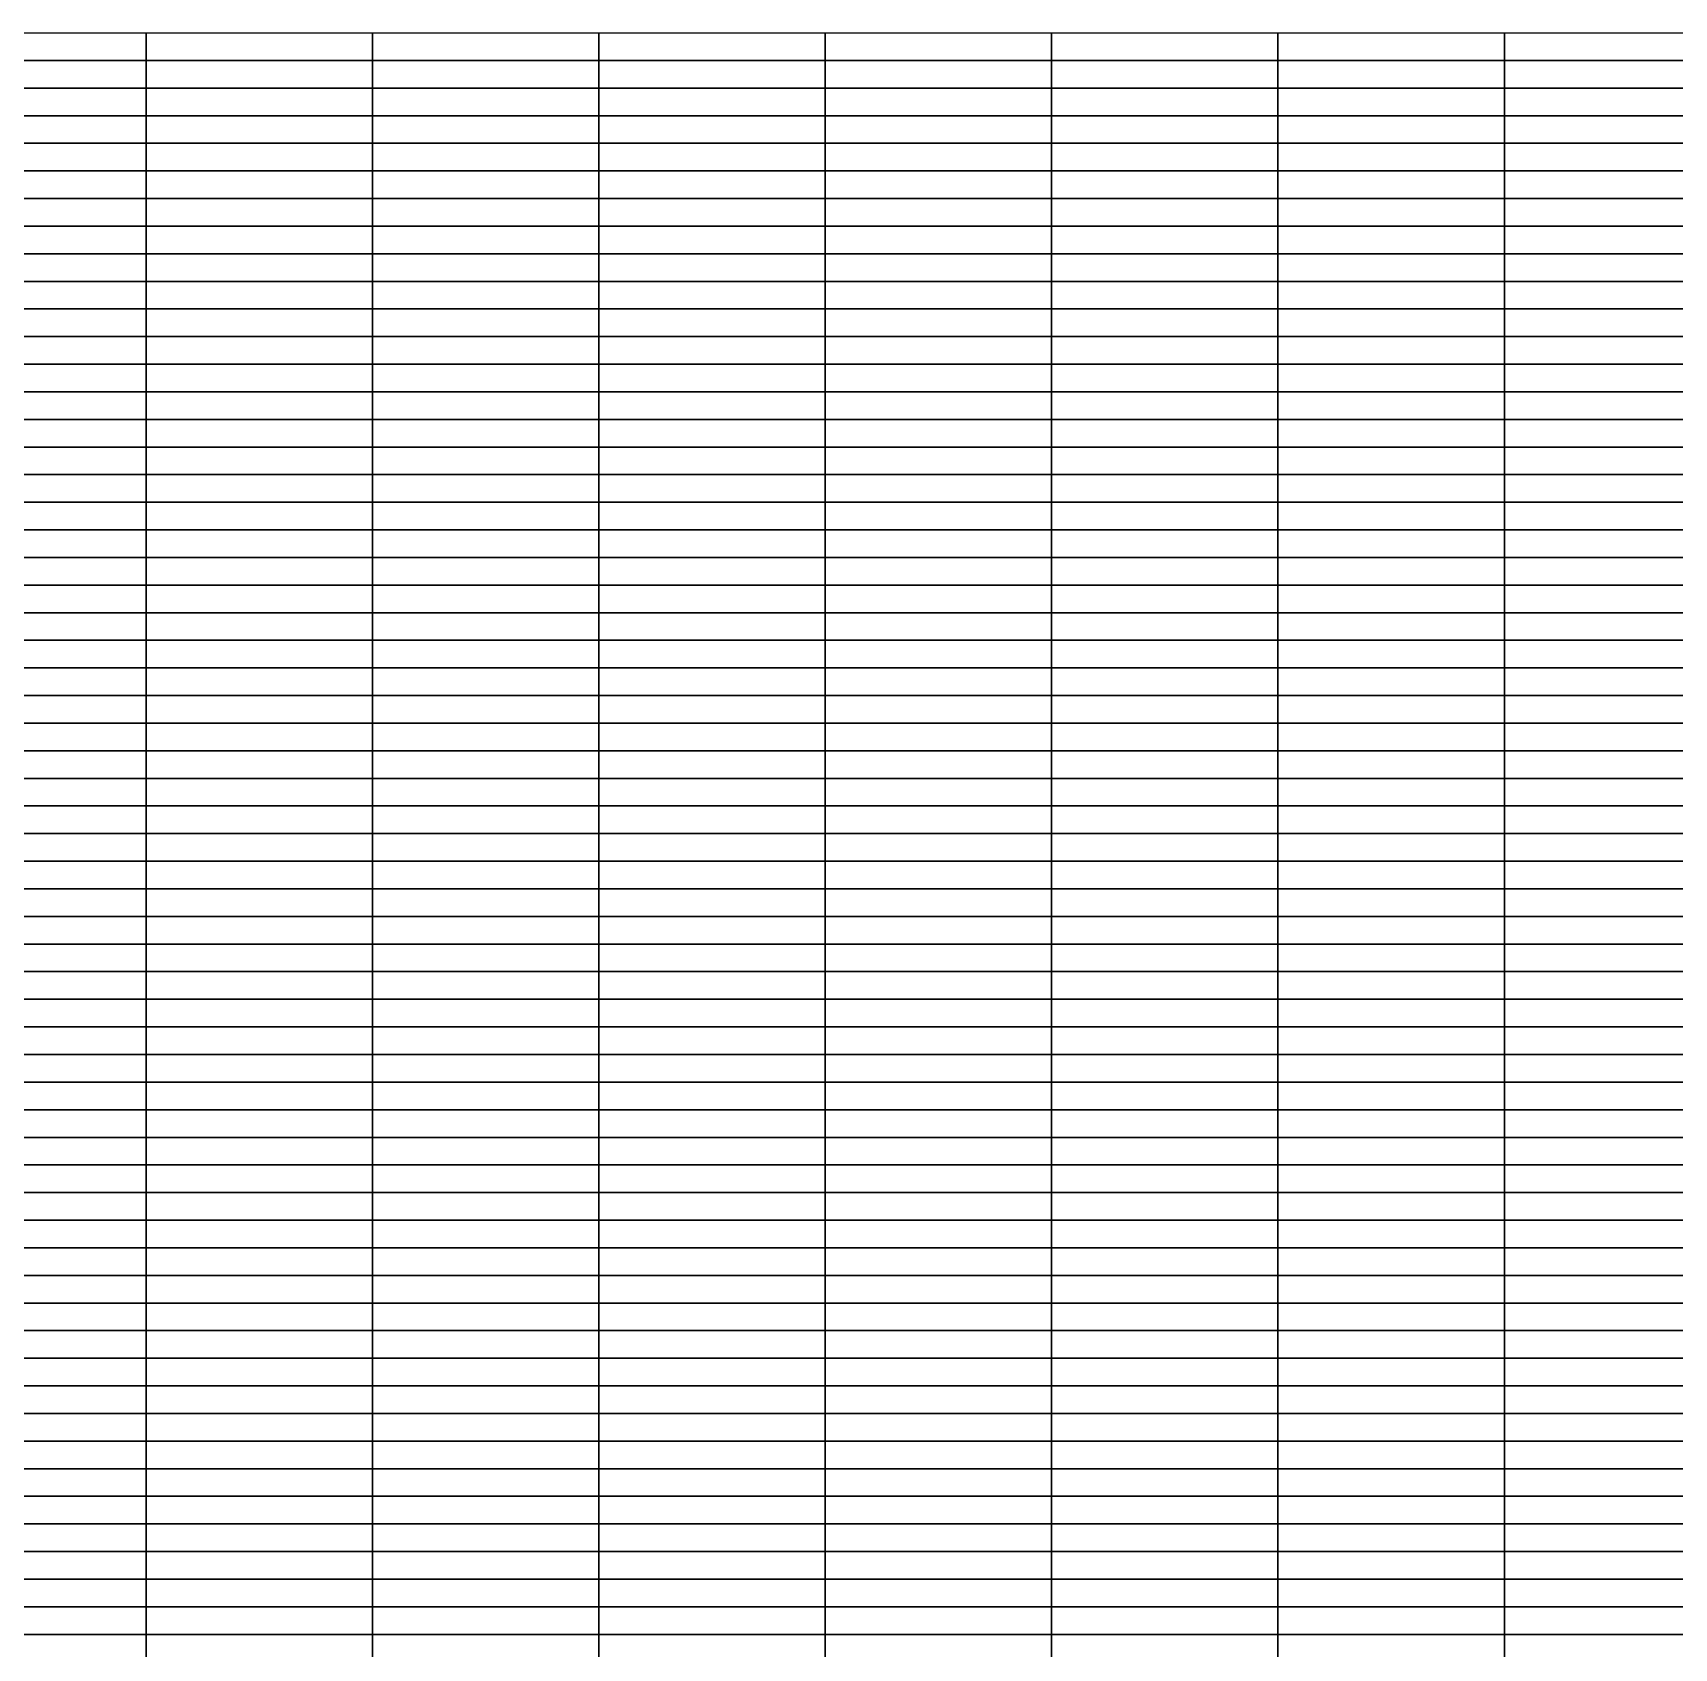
# Model space of a CAD drawing. Header units: metres. Extents: x 0 to 1189, y 5 to 4665.
# Drawn here: x 594.5 to 891.8, y 4372.5 to 4665 of the extents above; entities that cross this region are included whole.
import ezdxf

# ---------------------------------------------------------------- set-up
doc = ezdxf.new("R2010")
doc.units = ezdxf.units.M

msp = doc.modelspace()

# ---------------------------------------------------------------- linework, layer by layer
for points in [[(615, 4660, 128.4), (574, 4660, 107.15), (574, 4665, 167.97), (615, 4665, 163.5)], [(656, 4660, -12.73), (615, 4660, 128.4), (615, 4665, 163.5), (656, 4665, 89.91)], [(697, 4660, 35.8), (656, 4660, -12.73), (656, 4665, 89.91), (697, 4665, 84.07)], [(738, 4660, 125.59), (697, 4660, 35.8), (697, 4665, 84.07), (738, 4665, 121.89)], [(779, 4660, 149.2), (738, 4660, 125.59), (738, 4665, 121.89), (779, 4665, 142.63)], [(820, 4660, 144.65), (779, 4660, 149.2), (779, 4665, 142.63), (820, 4665, 159.61)], [(861, 4660, 155.37), (820, 4660, 144.65), (820, 4665, 159.61), (861, 4665, 162.11)], [(902, 4660, 179.56), (861, 4660, 155.37), (861, 4665, 162.11), (902, 4665, 180.16)], [(615, 4655, 52), (574, 4655, -67.75), (574, 4660, 107.15), (615, 4660, 128.4)], [(656, 4655, -106.97), (615, 4655, 52), (615, 4660, 128.4), (656, 4660, -12.73)], [(697, 4655, 23.33), (656, 4655, -106.97), (656, 4660, -12.73), (697, 4660, 35.8)], [(738, 4655, 104.74), (697, 4655, 23.33), (697, 4660, 35.8), (738, 4660, 125.59)], [(779, 4655, 142.03), (738, 4655, 104.74), (738, 4660, 125.59), (779, 4660, 149.2)], [(820, 4655, 133.78), (779, 4655, 142.03), (779, 4660, 149.2), (820, 4660, 144.65)], [(861, 4655, 157.46), (820, 4655, 133.78), (820, 4660, 144.65), (861, 4660, 155.37)], [(902, 4655, 182.05), (861, 4655, 157.46), (861, 4660, 155.37), (902, 4660, 179.56)], [(615, 4650, -521.18), (574, 4650, -829.88), (574, 4655, -67.75), (615, 4655, 52)], [(656, 4650, -266.72), (615, 4650, -521.18), (615, 4655, 52), (656, 4655, -106.97)], [(697, 4650, -198.16), (656, 4650, -266.72), (656, 4655, -106.97), (697, 4655, 23.33)], [(738, 4650, -4.91), (697, 4650, -198.16), (697, 4655, 23.33), (738, 4655, 104.74)], [(779, 4650, 55.65), (738, 4650, -4.91), (738, 4655, 104.74), (779, 4655, 142.03)], [(820, 4650, 81.05), (779, 4650, 55.65), (779, 4655, 142.03), (820, 4655, 133.78)], [(861, 4650, 89.33), (820, 4650, 81.05), (820, 4655, 133.78), (861, 4655, 157.46)], [(902, 4650, 117.47), (861, 4650, 89.33), (861, 4655, 157.46), (902, 4655, 182.05)], [(615, 4645, 24.93), (574, 4645, -82.08), (574, 4650, -829.88), (615, 4650, -521.18)], [(656, 4645, -140.17), (615, 4645, 24.93), (615, 4650, -521.18), (656, 4650, -266.72)], [(697, 4645, -91.99), (656, 4645, -140.17), (656, 4650, -266.72), (697, 4650, -198.16)], [(738, 4645, 66.29), (697, 4645, -91.99), (697, 4650, -198.16), (738, 4650, -4.91)], [(779, 4645, 128.39), (738, 4645, 66.29), (738, 4650, -4.91), (779, 4650, 55.65)], [(820, 4645, 125.12), (779, 4645, 128.39), (779, 4650, 55.65), (820, 4650, 81.05)], [(861, 4645, 157.72), (820, 4645, 125.12), (820, 4650, 81.05), (861, 4650, 89.33)], [(902, 4645, 181), (861, 4645, 157.72), (861, 4650, 89.33), (902, 4650, 117.47)], [(615, 4640, 144.08), (574, 4640, 140.3), (574, 4645, -82.08), (615, 4645, 24.93)], [(656, 4640, -68.77), (615, 4640, 144.08), (615, 4645, 24.93), (656, 4645, -140.17)], [(697, 4640, -30.22), (656, 4640, -68.77), (656, 4645, -140.17), (697, 4645, -91.99)], [(738, 4640, 31.03), (697, 4640, -30.22), (697, 4645, -91.99), (738, 4645, 66.29)], [(779, 4640, 97.06), (738, 4640, 31.03), (738, 4645, 66.29), (779, 4645, 128.39)], [(820, 4640, 119.9), (779, 4640, 97.06), (779, 4645, 128.39), (820, 4645, 125.12)], [(861, 4640, 151.29), (820, 4640, 119.9), (820, 4645, 125.12), (861, 4645, 157.72)], [(902, 4640, 180.46), (861, 4640, 151.29), (861, 4645, 157.72), (902, 4645, 181)], [(615, 4635, 37.57), (574, 4635, -36.03), (574, 4640, 140.3), (615, 4640, 144.08)], [(656, 4635, -88.47), (615, 4635, 37.57), (615, 4640, 144.08), (656, 4640, -68.77)], [(697, 4635, -33.66), (656, 4635, -88.47), (656, 4640, -68.77), (697, 4640, -30.22)], [(738, 4635, 62.14), (697, 4635, -33.66), (697, 4640, -30.22), (738, 4640, 31.03)], [(779, 4635, 101.61), (738, 4635, 62.14), (738, 4640, 31.03), (779, 4640, 97.06)], [(820, 4635, 122.75), (779, 4635, 101.61), (779, 4640, 97.06), (820, 4640, 119.9)], [(861, 4635, 159.28), (820, 4635, 122.75), (820, 4640, 119.9), (861, 4640, 151.29)], [(902, 4635, 180.93), (861, 4635, 159.28), (861, 4640, 151.29), (902, 4640, 180.46)], [(615, 4630, 41.06), (574, 4630, -97.11), (574, 4635, -36.03), (615, 4635, 37.57)], [(656, 4630, 8.13), (615, 4630, 41.06), (615, 4635, 37.57), (656, 4635, -88.47)], [(697, 4630, 40.63), (656, 4630, 8.13), (656, 4635, -88.47), (697, 4635, -33.66)], [(738, 4630, 124.04), (697, 4630, 40.63), (697, 4635, -33.66), (738, 4635, 62.14)], [(779, 4630, 117.53), (738, 4630, 124.04), (738, 4635, 62.14), (779, 4635, 101.61)], [(820, 4630, 157.92), (779, 4630, 117.53), (779, 4635, 101.61), (820, 4635, 122.75)], [(861, 4630, 161.54), (820, 4630, 157.92), (820, 4635, 122.75), (861, 4635, 159.28)], [(902, 4630, 175.35), (861, 4630, 161.54), (861, 4635, 159.28), (902, 4635, 180.93)], [(615, 4625, -509.32), (574, 4625, -948.28), (574, 4630, -97.11), (615, 4630, 41.06)], [(656, 4625, -268.75), (615, 4625, -509.32), (615, 4630, 41.06), (656, 4630, 8.13)], [(697, 4625, -112.32), (656, 4625, -268.75), (656, 4630, 8.13), (697, 4630, 40.63)], [(738, 4625, 44.5), (697, 4625, -112.32), (697, 4630, 40.63), (738, 4630, 124.04)], [(779, 4625, 98.97), (738, 4625, 44.5), (738, 4630, 124.04), (779, 4630, 117.53)], [(820, 4625, 151.61), (779, 4625, 98.97), (779, 4630, 117.53), (820, 4630, 157.92)], [(861, 4625, 157.39), (820, 4625, 151.61), (820, 4630, 157.92), (861, 4630, 161.54)], [(902, 4625, 163.47), (861, 4625, 157.39), (861, 4630, 161.54), (902, 4630, 175.35)], [(615, 4620, 98.78), (574, 4620, 132.27), (574, 4625, -948.28), (615, 4625, -509.32)], [(656, 4620, -94.7), (615, 4620, 98.78), (615, 4625, -509.32), (656, 4625, -268.75)], [(697, 4620, 91.79), (656, 4620, -94.7), (656, 4625, -268.75), (697, 4625, -112.32)], [(738, 4620, 14.71), (697, 4620, 91.79), (697, 4625, -112.32), (738, 4625, 44.5)], [(779, 4620, 69.58), (738, 4620, 14.71), (738, 4625, 44.5), (779, 4625, 98.97)], [(820, 4620, 129.69), (779, 4620, 69.58), (779, 4625, 98.97), (820, 4625, 151.61)], [(861, 4620, 123.21), (820, 4620, 129.69), (820, 4625, 151.61), (861, 4625, 157.39)], [(902, 4620, 151.52), (861, 4620, 123.21), (861, 4625, 157.39), (902, 4625, 163.47)], [(615, 4615, 127.74), (574, 4615, 109.57), (574, 4620, 132.27), (615, 4620, 98.78)], [(656, 4615, 133.6), (615, 4615, 127.74), (615, 4620, 98.78), (656, 4620, -94.7)], [(697, 4615, 130.17), (656, 4615, 133.6), (656, 4620, -94.7), (697, 4620, 91.79)], [(738, 4615, 160.86), (697, 4615, 130.17), (697, 4620, 91.79), (738, 4620, 14.71)], [(779, 4615, 165.11), (738, 4615, 160.86), (738, 4620, 14.71), (779, 4620, 69.58)], [(820, 4615, 175.62), (779, 4615, 165.11), (779, 4620, 69.58), (820, 4620, 129.69)], [(861, 4615, 171.57), (820, 4615, 175.62), (820, 4620, 129.69), (861, 4620, 123.21)], [(902, 4615, 174.84), (861, 4615, 171.57), (861, 4620, 123.21), (902, 4620, 151.52)], [(615, 4610, 89.88), (574, 4610, 78.65), (574, 4615, 109.57), (615, 4615, 127.74)], [(656, 4610, -140.44), (615, 4610, 89.88), (615, 4615, 127.74), (656, 4615, 133.6)], [(697, 4610, -45.87), (656, 4610, -140.44), (656, 4615, 133.6), (697, 4615, 130.17)], [(738, 4610, 107.28), (697, 4610, -45.87), (697, 4615, 130.17), (738, 4615, 160.86)], [(779, 4610, 136.5), (738, 4610, 107.28), (738, 4615, 160.86), (779, 4615, 165.11)], [(820, 4610, 150.47), (779, 4610, 136.5), (779, 4615, 165.11), (820, 4615, 175.62)], [(861, 4610, 163.69), (820, 4610, 150.47), (820, 4615, 175.62), (861, 4615, 171.57)], [(902, 4610, 163.31), (861, 4610, 163.69), (861, 4615, 171.57), (902, 4615, 174.84)], [(615, 4605, 85.94), (574, 4605, -38.32), (574, 4610, 78.65), (615, 4610, 89.88)], [(656, 4605, 85.09), (615, 4605, 85.94), (615, 4610, 89.88), (656, 4610, -140.44)], [(697, 4605, 82.47), (656, 4605, 85.09), (656, 4610, -140.44), (697, 4610, -45.87)], [(738, 4605, 132.59), (697, 4605, 82.47), (697, 4610, -45.87), (738, 4610, 107.28)], [(779, 4605, 145.82), (738, 4605, 132.59), (738, 4610, 107.28), (779, 4610, 136.5)], [(820, 4605, 173.01), (779, 4605, 145.82), (779, 4610, 136.5), (820, 4610, 150.47)], [(861, 4605, 176.91), (820, 4605, 173.01), (820, 4610, 150.47), (861, 4610, 163.69)], [(902, 4605, 178.81), (861, 4605, 176.91), (861, 4610, 163.69), (902, 4610, 163.31)], [(615, 4600, -240.61), (574, 4600, -1036.63), (574, 4605, -38.32), (615, 4605, 85.94)], [(656, 4600, -9.16), (615, 4600, -240.61), (615, 4605, 85.94), (656, 4605, 85.09)], [(697, 4600, -274.57), (656, 4600, -9.16), (656, 4605, 85.09), (697, 4605, 82.47)], [(738, 4600, 56.84), (697, 4600, -274.57), (697, 4605, 82.47), (738, 4605, 132.59)], [(779, 4600, -61.09), (738, 4600, 56.84), (738, 4605, 132.59), (779, 4605, 145.82)], [(820, 4600, 107.31), (779, 4600, -61.09), (779, 4605, 145.82), (820, 4605, 173.01)], [(861, 4600, 103.6), (820, 4600, 107.31), (820, 4605, 173.01), (861, 4605, 176.91)], [(902, 4600, 124.93), (861, 4600, 103.6), (861, 4605, 176.91), (902, 4605, 178.81)], [(615, 4595, -217.61), (574, 4595, -408.48), (574, 4600, -1036.63), (615, 4600, -240.61)], [(656, 4595, -592.88), (615, 4595, -217.61), (615, 4600, -240.61), (656, 4600, -9.16)], [(697, 4595, -337.27), (656, 4595, -592.88), (656, 4600, -9.16), (697, 4600, -274.57)], [(738, 4595, -15.28), (697, 4595, -337.27), (697, 4600, -274.57), (738, 4600, 56.84)], [(779, 4595, 83.79), (738, 4595, -15.28), (738, 4600, 56.84), (779, 4600, -61.09)], [(820, 4595, 157.82), (779, 4595, 83.79), (779, 4600, -61.09), (820, 4600, 107.31)], [(861, 4595, 171.97), (820, 4595, 157.82), (820, 4600, 107.31), (861, 4600, 103.6)], [(902, 4595, 174.37), (861, 4595, 171.97), (861, 4600, 103.6), (902, 4600, 124.93)], [(615, 4590, 121.75), (574, 4590, 130.78), (574, 4595, -408.48), (615, 4595, -217.61)], [(656, 4590, -199.4), (615, 4590, 121.75), (615, 4595, -217.61), (656, 4595, -592.88)], [(697, 4590, -25.32), (656, 4590, -199.4), (656, 4595, -592.88), (697, 4595, -337.27)], [(738, 4590, 104.55), (697, 4590, -25.32), (697, 4595, -337.27), (738, 4595, -15.28)], [(779, 4590, 138.87), (738, 4590, 104.55), (738, 4595, -15.28), (779, 4595, 83.79)], [(820, 4590, 171.22), (779, 4590, 138.87), (779, 4595, 83.79), (820, 4595, 157.82)], [(861, 4590, 166.03), (820, 4590, 171.22), (820, 4595, 157.82), (861, 4595, 171.97)], [(902, 4590, 174.31), (861, 4590, 166.03), (861, 4595, 171.97), (902, 4595, 174.37)], [(615, 4585, 70.23), (574, 4585, 35.27), (574, 4590, 130.78), (615, 4590, 121.75)], [(656, 4585, 56.6), (615, 4585, 70.23), (615, 4590, 121.75), (656, 4590, -199.4)], [(697, 4585, 97.26), (656, 4585, 56.6), (656, 4590, -199.4), (697, 4590, -25.32)], [(738, 4585, 140), (697, 4585, 97.26), (697, 4590, -25.32), (738, 4590, 104.55)], [(779, 4585, 160.2), (738, 4585, 140), (738, 4590, 104.55), (779, 4590, 138.87)], [(820, 4585, 175.41), (779, 4585, 160.2), (779, 4590, 138.87), (820, 4590, 171.22)], [(861, 4585, 176.21), (820, 4585, 175.41), (820, 4590, 171.22), (861, 4590, 166.03)], [(902, 4585, 157), (861, 4585, 176.21), (861, 4590, 166.03), (902, 4590, 174.31)], [(615, 4580, -43.43), (574, 4580, -412.34), (574, 4585, 35.27), (615, 4585, 70.23)], [(656, 4580, -38.83), (615, 4580, -43.43), (615, 4585, 70.23), (656, 4585, 56.6)], [(697, 4580, 26.73), (656, 4580, -38.83), (656, 4585, 56.6), (697, 4585, 97.26)], [(738, 4580, 88.1), (697, 4580, 26.73), (697, 4585, 97.26), (738, 4585, 140)], [(779, 4580, 115.42), (738, 4580, 88.1), (738, 4585, 140), (779, 4585, 160.2)], [(820, 4580, 161.43), (779, 4580, 115.42), (779, 4585, 160.2), (820, 4585, 175.41)], [(861, 4580, 171.9), (820, 4580, 161.43), (820, 4585, 175.41), (861, 4585, 176.21)], [(902, 4580, 176.73), (861, 4580, 171.9), (861, 4585, 176.21), (902, 4585, 157)], [(615, 4575, -259.74), (574, 4575, -1143.77), (574, 4580, -412.34), (615, 4580, -43.43)], [(656, 4575, -43.09), (615, 4575, -259.74), (615, 4580, -43.43), (656, 4580, -38.83)], [(697, 4575, -42.67), (656, 4575, -43.09), (656, 4580, -38.83), (697, 4580, 26.73)], [(738, 4575, 58.43), (697, 4575, -42.67), (697, 4580, 26.73), (738, 4580, 88.1)], [(779, 4575, 133.62), (738, 4575, 58.43), (738, 4580, 88.1), (779, 4580, 115.42)], [(820, 4575, 167.87), (779, 4575, 133.62), (779, 4580, 115.42), (820, 4580, 161.43)], [(861, 4575, 179.6), (820, 4575, 167.87), (820, 4580, 161.43), (861, 4580, 171.9)], [(902, 4575, 180.76), (861, 4575, 179.6), (861, 4580, 171.9), (902, 4580, 176.73)], [(615, 4570, -111.38), (574, 4570, -4.63), (574, 4575, -1143.77), (615, 4575, -259.74)], [(656, 4570, -168.57), (615, 4570, -111.38), (615, 4575, -259.74), (656, 4575, -43.09)], [(697, 4570, -86.27), (656, 4570, -168.57), (656, 4575, -43.09), (697, 4575, -42.67)], [(738, 4570, 10.08), (697, 4570, -86.27), (697, 4575, -42.67), (738, 4575, 58.43)], [(779, 4570, 74.16), (738, 4570, 10.08), (738, 4575, 58.43), (779, 4575, 133.62)], [(820, 4570, 130.29), (779, 4570, 74.16), (779, 4575, 133.62), (820, 4575, 167.87)], [(861, 4570, 121.3), (820, 4570, 130.29), (820, 4575, 167.87), (861, 4575, 179.6)], [(902, 4570, 149.42), (861, 4570, 121.3), (861, 4575, 179.6), (902, 4575, 180.76)], [(615, 4565, 150.38), (574, 4565, 149.43), (574, 4570, -4.63), (615, 4570, -111.38)], [(656, 4565, 84.2), (615, 4565, 150.38), (615, 4570, -111.38), (656, 4570, -168.57)], [(697, 4565, -42.72), (656, 4565, 84.2), (656, 4570, -168.57), (697, 4570, -86.27)], [(738, 4565, 103.26), (697, 4565, -42.72), (697, 4570, -86.27), (738, 4570, 10.08)], [(779, 4565, 131.29), (738, 4565, 103.26), (738, 4570, 10.08), (779, 4570, 74.16)], [(820, 4565, 176.62), (779, 4565, 131.29), (779, 4570, 74.16), (820, 4570, 130.29)], [(861, 4565, 182.31), (820, 4565, 176.62), (820, 4570, 130.29), (861, 4570, 121.3)], [(902, 4565, 182.54), (861, 4565, 182.31), (861, 4570, 121.3), (902, 4570, 149.42)], [(615, 4560, 77.99), (574, 4560, 70.07), (574, 4565, 149.43), (615, 4565, 150.38)], [(656, 4560, 59.44), (615, 4560, 77.99), (615, 4565, 150.38), (656, 4565, 84.2)], [(697, 4560, -63.2), (656, 4560, 59.44), (656, 4565, 84.2), (697, 4565, -42.72)], [(738, 4560, 48.27), (697, 4560, -63.2), (697, 4565, -42.72), (738, 4565, 103.26)], [(779, 4560, 124.13), (738, 4560, 48.27), (738, 4565, 103.26), (779, 4565, 131.29)], [(820, 4560, 162.49), (779, 4560, 124.13), (779, 4565, 131.29), (820, 4565, 176.62)], [(861, 4560, 171.39), (820, 4560, 162.49), (820, 4565, 176.62), (861, 4565, 182.31)], [(902, 4560, 178.23), (861, 4560, 171.39), (861, 4565, 182.31), (902, 4565, 182.54)], [(615, 4555, 96.88), (574, 4555, 102.33), (574, 4560, 70.07), (615, 4560, 77.99)], [(656, 4555, -17.39), (615, 4555, 96.88), (615, 4560, 77.99), (656, 4560, 59.44)], [(697, 4555, 71.77), (656, 4555, -17.39), (656, 4560, 59.44), (697, 4560, -63.2)], [(738, 4555, 99.9), (697, 4555, 71.77), (697, 4560, -63.2), (738, 4560, 48.27)], [(779, 4555, 135.42), (738, 4555, 99.9), (738, 4560, 48.27), (779, 4560, 124.13)], [(820, 4555, 175.29), (779, 4555, 135.42), (779, 4560, 124.13), (820, 4560, 162.49)], [(861, 4555, 181.97), (820, 4555, 175.29), (820, 4560, 162.49), (861, 4560, 171.39)], [(902, 4555, 180.88), (861, 4555, 181.97), (861, 4560, 171.39), (902, 4560, 178.23)], [(615, 4550, 90.36), (574, 4550, 31.87), (574, 4555, 102.33), (615, 4555, 96.88)], [(656, 4550, -84.73), (615, 4550, 90.36), (615, 4555, 96.88), (656, 4555, -17.39)], [(697, 4550, 30.07), (656, 4550, -84.73), (656, 4555, -17.39), (697, 4555, 71.77)], [(738, 4550, 112.66), (697, 4550, 30.07), (697, 4555, 71.77), (738, 4555, 99.9)], [(779, 4550, 144.48), (738, 4550, 112.66), (738, 4555, 99.9), (779, 4555, 135.42)], [(820, 4550, 171.41), (779, 4550, 144.48), (779, 4555, 135.42), (820, 4555, 175.29)], [(861, 4550, 177.07), (820, 4550, 171.41), (820, 4555, 175.29), (861, 4555, 181.97)], [(902, 4550, 173.34), (861, 4550, 177.07), (861, 4555, 181.97), (902, 4555, 180.88)], [(615, 4545, -87.72), (574, 4545, -134.36), (574, 4550, 31.87), (615, 4550, 90.36)], [(656, 4545, -429.38), (615, 4545, -87.72), (615, 4550, 90.36), (656, 4550, -84.73)], [(697, 4545, -201.24), (656, 4545, -429.38), (656, 4550, -84.73), (697, 4550, 30.07)], [(738, 4545, 40.56), (697, 4545, -201.24), (697, 4550, 30.07), (738, 4550, 112.66)], [(779, 4545, 116.8), (738, 4545, 40.56), (738, 4550, 112.66), (779, 4550, 144.48)], [(820, 4545, 130.34), (779, 4545, 116.8), (779, 4550, 144.48), (820, 4550, 171.41)], [(861, 4545, 133.07), (820, 4545, 130.34), (820, 4550, 171.41), (861, 4550, 177.07)], [(902, 4545, 160.61), (861, 4545, 133.07), (861, 4550, 177.07), (902, 4550, 173.34)], [(615, 4540, 128.73), (574, 4540, 147.54), (574, 4545, -134.36), (615, 4545, -87.72)], [(656, 4540, -86.95), (615, 4540, 128.73), (615, 4545, -87.72), (656, 4545, -429.38)], [(697, 4540, -75.67), (656, 4540, -86.95), (656, 4545, -429.38), (697, 4545, -201.24)], [(738, 4540, 93.73), (697, 4540, -75.67), (697, 4545, -201.24), (738, 4545, 40.56)], [(779, 4540, 122.49), (738, 4540, 93.73), (738, 4545, 40.56), (779, 4545, 116.8)], [(820, 4540, 132.1), (779, 4540, 122.49), (779, 4545, 116.8), (820, 4545, 130.34)], [(861, 4540, 131.03), (820, 4540, 132.1), (820, 4545, 130.34), (861, 4545, 133.07)], [(902, 4540, 164.38), (861, 4540, 131.03), (861, 4545, 133.07), (902, 4545, 160.61)], [(615, 4535, 67.11), (574, 4535, 20.15), (574, 4540, 147.54), (615, 4540, 128.73)], [(656, 4535, -83.88), (615, 4535, 67.11), (615, 4540, 128.73), (656, 4540, -86.95)], [(697, 4535, -23.36), (656, 4535, -83.88), (656, 4540, -86.95), (697, 4540, -75.67)], [(738, 4535, 104.66), (697, 4535, -23.36), (697, 4540, -75.67), (738, 4540, 93.73)], [(779, 4535, 153.48), (738, 4535, 104.66), (738, 4540, 93.73), (779, 4540, 122.49)], [(820, 4535, 117.34), (779, 4535, 153.48), (779, 4540, 122.49), (820, 4540, 132.1)], [(861, 4535, 140.62), (820, 4535, 117.34), (820, 4540, 132.1), (861, 4540, 131.03)], [(902, 4535, 169.21), (861, 4535, 140.62), (861, 4540, 131.03), (902, 4540, 164.38)], [(615, 4530, 54.47), (574, 4530, -154.85), (574, 4535, 20.15), (615, 4535, 67.11)], [(656, 4530, -135.83), (615, 4530, 54.47), (615, 4535, 67.11), (656, 4535, -83.88)], [(697, 4530, -95.16), (656, 4530, -135.83), (656, 4535, -83.88), (697, 4535, -23.36)], [(738, 4530, 54.42), (697, 4530, -95.16), (697, 4535, -23.36), (738, 4535, 104.66)], [(779, 4530, 123.67), (738, 4530, 54.42), (738, 4535, 104.66), (779, 4535, 153.48)], [(820, 4530, 128.4), (779, 4530, 123.67), (779, 4535, 153.48), (820, 4535, 117.34)], [(861, 4530, 135.22), (820, 4530, 128.4), (820, 4535, 117.34), (861, 4535, 140.62)], [(902, 4530, 168.02), (861, 4530, 135.22), (861, 4535, 140.62), (902, 4535, 169.21)], [(615, 4525, -221.94), (574, 4525, -698.48), (574, 4530, -154.85), (615, 4530, 54.47)], [(656, 4525, -290.77), (615, 4525, -221.94), (615, 4530, 54.47), (656, 4530, -135.83)], [(697, 4525, -81.34), (656, 4525, -290.77), (656, 4530, -135.83), (697, 4530, -95.16)], [(738, 4525, -83.79), (697, 4525, -81.34), (697, 4530, -95.16), (738, 4530, 54.42)], [(779, 4525, 38.56), (738, 4525, -83.79), (738, 4530, 54.42), (779, 4530, 123.67)], [(820, 4525, 118.09), (779, 4525, 38.56), (779, 4530, 123.67), (820, 4530, 128.4)], [(861, 4525, 132.96), (820, 4525, 118.09), (820, 4530, 128.4), (861, 4530, 135.22)], [(902, 4525, 163.97), (861, 4525, 132.96), (861, 4530, 135.22), (902, 4530, 168.02)], [(615, 4520, -363.75), (574, 4520, -40.27), (574, 4525, -698.48), (615, 4525, -221.94)], [(656, 4520, -558.36), (615, 4520, -363.75), (615, 4525, -221.94), (656, 4525, -290.77)], [(697, 4520, -209.06), (656, 4520, -558.36), (656, 4525, -290.77), (697, 4525, -81.34)], [(738, 4520, -167.89), (697, 4520, -209.06), (697, 4525, -81.34), (738, 4525, -83.79)], [(779, 4520, -9.03), (738, 4520, -167.89), (738, 4525, -83.79), (779, 4525, 38.56)], [(820, 4520, 108.51), (779, 4520, -9.03), (779, 4525, 38.56), (820, 4525, 118.09)], [(861, 4520, 102.49), (820, 4520, 108.51), (820, 4525, 118.09), (861, 4525, 132.96)], [(902, 4520, 149.23), (861, 4520, 102.49), (861, 4525, 132.96), (902, 4525, 163.97)], [(615, 4515, 160.52), (574, 4515, 164.18), (574, 4520, -40.27), (615, 4520, -363.75)], [(656, 4515, -107.58), (615, 4515, 160.52), (615, 4520, -363.75), (656, 4520, -558.36)], [(697, 4515, -28.65), (656, 4515, -107.58), (656, 4520, -558.36), (697, 4520, -209.06)], [(738, 4515, 37.73), (697, 4515, -28.65), (697, 4520, -209.06), (738, 4520, -167.89)], [(779, 4515, 117.53), (738, 4515, 37.73), (738, 4520, -167.89), (779, 4520, -9.03)], [(820, 4515, 172.95), (779, 4515, 117.53), (779, 4520, -9.03), (820, 4520, 108.51)], [(861, 4515, 179.96), (820, 4515, 172.95), (820, 4520, 108.51), (861, 4520, 102.49)], [(902, 4515, 182.08), (861, 4515, 179.96), (861, 4520, 102.49), (902, 4520, 149.23)], [(615, 4510, 91.21), (574, 4510, 102.34), (574, 4515, 164.18), (615, 4515, 160.52)], [(656, 4510, 62.91), (615, 4510, 91.21), (615, 4515, 160.52), (656, 4515, -107.58)], [(697, 4510, 10.28), (656, 4510, 62.91), (656, 4515, -107.58), (697, 4515, -28.65)], [(738, 4510, 107.18), (697, 4510, 10.28), (697, 4515, -28.65), (738, 4515, 37.73)], [(779, 4510, 138.35), (738, 4510, 107.18), (738, 4515, 37.73), (779, 4515, 117.53)], [(820, 4510, 164.18), (779, 4510, 138.35), (779, 4515, 117.53), (820, 4515, 172.95)], [(861, 4510, 172.99), (820, 4510, 164.18), (820, 4515, 172.95), (861, 4515, 179.96)], [(902, 4510, 178.16), (861, 4510, 172.99), (861, 4515, 179.96), (902, 4515, 182.08)], [(615, 4505, 118.45), (574, 4505, 91.41), (574, 4510, 102.34), (615, 4510, 91.21)], [(656, 4505, 122.51), (615, 4505, 118.45), (615, 4510, 91.21), (656, 4510, 62.91)], [(697, 4505, 116.27), (656, 4505, 122.51), (656, 4510, 62.91), (697, 4510, 10.28)], [(738, 4505, 139.5), (697, 4505, 116.27), (697, 4510, 10.28), (738, 4510, 107.18)], [(779, 4505, 165.13), (738, 4505, 139.5), (738, 4510, 107.18), (779, 4510, 138.35)], [(820, 4505, 172.85), (779, 4505, 165.13), (779, 4510, 138.35), (820, 4510, 164.18)], [(861, 4505, 179.17), (820, 4505, 172.85), (820, 4510, 164.18), (861, 4510, 172.99)], [(902, 4505, 181.54), (861, 4505, 179.17), (861, 4510, 172.99), (902, 4510, 178.16)], [(615, 4500, -67.33), (574, 4500, -698.18), (574, 4505, 91.41), (615, 4505, 118.45)], [(656, 4500, 7.91), (615, 4500, -67.33), (615, 4505, 118.45), (656, 4505, 122.51)], [(697, 4500, 32.73), (656, 4500, 7.91), (656, 4505, 122.51), (697, 4505, 116.27)], [(738, 4500, 108.66), (697, 4500, 32.73), (697, 4505, 116.27), (738, 4505, 139.5)], [(779, 4500, 124.48), (738, 4500, 108.66), (738, 4505, 139.5), (779, 4505, 165.13)], [(820, 4500, 149.96), (779, 4500, 124.48), (779, 4505, 165.13), (820, 4505, 172.85)], [(861, 4500, 167.39), (820, 4500, 149.96), (820, 4505, 172.85), (861, 4505, 179.17)], [(902, 4500, 172.1), (861, 4500, 167.39), (861, 4505, 179.17), (902, 4505, 181.54)], [(615, 4495, -565.52), (574, 4495, -369.5), (574, 4500, -698.18), (615, 4500, -67.33)], [(656, 4495, -222.35), (615, 4495, -565.52), (615, 4500, -67.33), (656, 4500, 7.91)], [(697, 4495, -32.05), (656, 4495, -222.35), (656, 4500, 7.91), (697, 4500, 32.73)], [(738, 4495, 15.01), (697, 4495, -32.05), (697, 4500, 32.73), (738, 4500, 108.66)], [(779, 4495, 93.24), (738, 4495, 15.01), (738, 4500, 108.66), (779, 4500, 124.48)], [(820, 4495, 124.85), (779, 4495, 93.24), (779, 4500, 124.48), (820, 4500, 149.96)], [(861, 4495, 122.14), (820, 4495, 124.85), (820, 4500, 149.96), (861, 4500, 167.39)], [(902, 4495, 151.45), (861, 4495, 122.14), (861, 4500, 167.39), (902, 4500, 172.1)], [(615, 4490, -158.49), (574, 4490, -493.54), (574, 4495, -369.5), (615, 4495, -565.52)], [(656, 4490, -350.72), (615, 4490, -158.49), (615, 4495, -565.52), (656, 4495, -222.35)], [(697, 4490, -111.93), (656, 4490, -350.72), (656, 4495, -222.35), (697, 4495, -32.05)], [(738, 4490, 65.62), (697, 4490, -111.93), (697, 4495, -32.05), (738, 4495, 15.01)], [(779, 4490, 119.63), (738, 4490, 65.62), (738, 4495, 15.01), (779, 4495, 93.24)], [(820, 4490, 154.8), (779, 4490, 119.63), (779, 4495, 93.24), (820, 4495, 124.85)], [(861, 4490, 171.39), (820, 4490, 154.8), (820, 4495, 124.85), (861, 4495, 122.14)], [(902, 4490, 177.44), (861, 4490, 171.39), (861, 4495, 122.14), (902, 4495, 151.45)], [(615, 4485, 174.36), (574, 4485, 162.31), (574, 4490, -493.54), (615, 4490, -158.49)], [(656, 4485, 119.6), (615, 4485, 174.36), (615, 4490, -158.49), (656, 4490, -350.72)], [(697, 4485, 143.72), (656, 4485, 119.6), (656, 4490, -350.72), (697, 4490, -111.93)], [(738, 4485, 171.25), (697, 4485, 143.72), (697, 4490, -111.93), (738, 4490, 65.62)], [(779, 4485, 169.08), (738, 4485, 171.25), (738, 4490, 65.62), (779, 4490, 119.63)], [(820, 4485, 173.3), (779, 4485, 169.08), (779, 4490, 119.63), (820, 4490, 154.8)], [(861, 4485, 181.57), (820, 4485, 173.3), (820, 4490, 154.8), (861, 4490, 171.39)], [(902, 4485, 180.65), (861, 4485, 181.57), (861, 4490, 171.39), (902, 4490, 177.44)], [(615, 4480, 58.26), (574, 4480, -159.16), (574, 4485, 162.31), (615, 4485, 174.36)], [(656, 4480, 84.63), (615, 4480, 58.26), (615, 4485, 174.36), (656, 4485, 119.6)], [(697, 4480, 115.9), (656, 4480, 84.63), (656, 4485, 119.6), (697, 4485, 143.72)], [(738, 4480, 115.97), (697, 4480, 115.9), (697, 4485, 143.72), (738, 4485, 171.25)], [(779, 4480, 138.91), (738, 4480, 115.97), (738, 4485, 171.25), (779, 4485, 169.08)], [(820, 4480, 163.82), (779, 4480, 138.91), (779, 4485, 169.08), (820, 4485, 173.3)], [(861, 4480, 174.49), (820, 4480, 163.82), (820, 4485, 173.3), (861, 4485, 181.57)], [(902, 4480, 178.34), (861, 4480, 174.49), (861, 4485, 181.57), (902, 4485, 180.65)], [(615, 4475, -149.43), (574, 4475, -640.37), (574, 4480, -159.16), (615, 4480, 58.26)], [(656, 4475, -71.49), (615, 4475, -149.43), (615, 4480, 58.26), (656, 4480, 84.63)], [(697, 4475, -54.23), (656, 4475, -71.49), (656, 4480, 84.63), (697, 4480, 115.9)], [(738, 4475, 119.62), (697, 4475, -54.23), (697, 4480, 115.9), (738, 4480, 115.97)], [(779, 4475, 151.72), (738, 4475, 119.62), (738, 4480, 115.97), (779, 4480, 138.91)], [(820, 4475, 165.36), (779, 4475, 151.72), (779, 4480, 138.91), (820, 4480, 163.82)], [(861, 4475, 176.52), (820, 4475, 165.36), (820, 4480, 163.82), (861, 4480, 174.49)], [(902, 4475, 179.23), (861, 4475, 176.52), (861, 4480, 174.49), (902, 4480, 178.34)], [(615, 4470, 170.82), (574, 4470, 171.09), (574, 4475, -640.37), (615, 4475, -149.43)], [(656, 4470, 129.58), (615, 4470, 170.82), (615, 4475, -149.43), (656, 4475, -71.49)], [(697, 4470, 118.24), (656, 4470, 129.58), (656, 4475, -71.49), (697, 4475, -54.23)], [(738, 4470, 157.43), (697, 4470, 118.24), (697, 4475, -54.23), (738, 4475, 119.62)], [(779, 4470, 169.75), (738, 4470, 157.43), (738, 4475, 119.62), (779, 4475, 151.72)], [(820, 4470, 156.15), (779, 4470, 169.75), (779, 4475, 151.72), (820, 4475, 165.36)], [(861, 4470, 177.68), (820, 4470, 156.15), (820, 4475, 165.36), (861, 4475, 176.52)], [(902, 4470, 180.48), (861, 4470, 177.68), (861, 4475, 176.52), (902, 4475, 179.23)], [(615, 4465, 165.63), (574, 4465, 164.64), (574, 4470, 171.09), (615, 4470, 170.82)], [(656, 4465, 127.73), (615, 4465, 165.63), (615, 4470, 170.82), (656, 4470, 129.58)], [(697, 4465, 75.64), (656, 4465, 127.73), (656, 4470, 129.58), (697, 4470, 118.24)], [(738, 4465, 137.13), (697, 4465, 75.64), (697, 4470, 118.24), (738, 4470, 157.43)], [(779, 4465, 152.85), (738, 4465, 137.13), (738, 4470, 157.43), (779, 4470, 169.75)], [(820, 4465, 159.83), (779, 4465, 152.85), (779, 4470, 169.75), (820, 4470, 156.15)], [(861, 4465, 177.54), (820, 4465, 159.83), (820, 4470, 156.15), (861, 4470, 177.68)], [(902, 4465, 182.93), (861, 4465, 177.54), (861, 4470, 177.68), (902, 4470, 180.48)], [(615, 4460, 91.6), (574, 4460, 126.73), (574, 4465, 164.64), (615, 4465, 165.63)], [(656, 4460, 69.01), (615, 4460, 91.6), (615, 4465, 165.63), (656, 4465, 127.73)], [(697, 4460, -9.04), (656, 4460, 69.01), (656, 4465, 127.73), (697, 4465, 75.64)], [(738, 4460, 108.94), (697, 4460, -9.04), (697, 4465, 75.64), (738, 4465, 137.13)], [(779, 4460, 111.86), (738, 4460, 108.94), (738, 4465, 137.13), (779, 4465, 152.85)], [(820, 4460, 137.16), (779, 4460, 111.86), (779, 4465, 152.85), (820, 4465, 159.83)], [(861, 4460, 167.62), (820, 4460, 137.16), (820, 4465, 159.83), (861, 4465, 177.54)], [(902, 4460, 177.5), (861, 4460, 167.62), (861, 4465, 177.54), (902, 4465, 182.93)], [(615, 4455, 91.77), (574, 4455, 9.38), (574, 4460, 126.73), (615, 4460, 91.6)], [(656, 4455, 132.88), (615, 4455, 91.77), (615, 4460, 91.6), (656, 4460, 69.01)], [(697, 4455, 132.16), (656, 4455, 132.88), (656, 4460, 69.01), (697, 4460, -9.04)], [(738, 4455, 163.23), (697, 4455, 132.16), (697, 4460, -9.04), (738, 4460, 108.94)], [(779, 4455, 161.24), (738, 4455, 163.23), (738, 4460, 108.94), (779, 4460, 111.86)], [(820, 4455, 173.75), (779, 4455, 161.24), (779, 4460, 111.86), (820, 4460, 137.16)], [(861, 4455, 182.86), (820, 4455, 173.75), (820, 4460, 137.16), (861, 4460, 167.62)], [(902, 4455, 184.32), (861, 4455, 182.86), (861, 4460, 167.62), (902, 4460, 177.5)], [(615, 4450, 20.69), (574, 4450, -342.82), (574, 4455, 9.38), (615, 4455, 91.77)], [(656, 4450, 34.28), (615, 4450, 20.69), (615, 4455, 91.77), (656, 4455, 132.88)], [(697, 4450, 55.22), (656, 4450, 34.28), (656, 4455, 132.88), (697, 4455, 132.16)], [(738, 4450, 125.68), (697, 4450, 55.22), (697, 4455, 132.16), (738, 4455, 163.23)], [(779, 4450, 126.24), (738, 4450, 125.68), (738, 4455, 163.23), (779, 4455, 161.24)], [(820, 4450, 110.2), (779, 4450, 126.24), (779, 4455, 161.24), (820, 4455, 173.75)], [(861, 4450, 109.58), (820, 4450, 110.2), (820, 4455, 173.75), (861, 4455, 182.86)], [(902, 4450, 136.16), (861, 4450, 109.58), (861, 4455, 182.86), (902, 4455, 184.32)], [(615, 4445, -642.96), (574, 4445, -603.73), (574, 4450, -342.82), (615, 4450, 20.69)], [(656, 4445, -222.61), (615, 4445, -642.96), (615, 4450, 20.69), (656, 4450, 34.28)], [(697, 4445, -90.96), (656, 4445, -222.61), (656, 4450, 34.28), (697, 4450, 55.22)], [(738, 4445, 4.73), (697, 4445, -90.96), (697, 4450, 55.22), (738, 4450, 125.68)], [(779, 4445, 82.18), (738, 4445, 4.73), (738, 4450, 125.68), (779, 4450, 126.24)], [(820, 4445, 143.2), (779, 4445, 82.18), (779, 4450, 126.24), (820, 4450, 110.2)], [(861, 4445, 133.83), (820, 4445, 143.2), (820, 4450, 110.2), (861, 4450, 109.58)], [(902, 4445, 142.72), (861, 4445, 133.83), (861, 4450, 109.58), (902, 4450, 136.16)], [(615, 4440, -140.28), (574, 4440, -195.74), (574, 4445, -603.73), (615, 4445, -642.96)], [(656, 4440, -287.09), (615, 4440, -140.28), (615, 4445, -642.96), (656, 4445, -222.61)], [(697, 4440, -96.35), (656, 4440, -287.09), (656, 4445, -222.61), (697, 4445, -90.96)], [(738, 4440, 85.43), (697, 4440, -96.35), (697, 4445, -90.96), (738, 4445, 4.73)], [(779, 4440, 137.88), (738, 4440, 85.43), (738, 4445, 4.73), (779, 4445, 82.18)], [(820, 4440, 166.4), (779, 4440, 137.88), (779, 4445, 82.18), (820, 4445, 143.2)], [(861, 4440, 173.45), (820, 4440, 166.4), (820, 4445, 143.2), (861, 4445, 133.83)], [(902, 4440, 179.69), (861, 4440, 173.45), (861, 4445, 133.83), (902, 4445, 142.72)], [(615, 4435, 128), (574, 4435, 91.62), (574, 4440, -195.74), (615, 4440, -140.28)], [(656, 4435, 118.64), (615, 4435, 128), (615, 4440, -140.28), (656, 4440, -287.09)], [(697, 4435, 96.24), (656, 4435, 118.64), (656, 4440, -287.09), (697, 4440, -96.35)], [(738, 4435, 154.15), (697, 4435, 96.24), (697, 4440, -96.35), (738, 4440, 85.43)], [(779, 4435, 164.91), (738, 4435, 154.15), (738, 4440, 85.43), (779, 4440, 137.88)], [(820, 4435, 175.77), (779, 4435, 164.91), (779, 4440, 137.88), (820, 4440, 166.4)], [(861, 4435, 177.6), (820, 4435, 175.77), (820, 4440, 166.4), (861, 4440, 173.45)], [(902, 4435, 180.72), (861, 4435, 177.6), (861, 4440, 173.45), (902, 4440, 179.69)], [(615, 4430, 59.14), (574, 4430, -77.62), (574, 4435, 91.62), (615, 4435, 128)], [(656, 4430, 38.28), (615, 4430, 59.14), (615, 4435, 128), (656, 4435, 118.64)], [(697, 4430, 74.54), (656, 4430, 38.28), (656, 4435, 118.64), (697, 4435, 96.24)], [(738, 4430, 141.33), (697, 4430, 74.54), (697, 4435, 96.24), (738, 4435, 154.15)], [(779, 4430, 166.17), (738, 4430, 141.33), (738, 4435, 154.15), (779, 4435, 164.91)], [(820, 4430, 174.85), (779, 4430, 166.17), (779, 4435, 164.91), (820, 4435, 175.77)], [(861, 4430, 179.47), (820, 4430, 174.85), (820, 4435, 175.77), (861, 4435, 177.6)], [(902, 4430, 183.03), (861, 4430, 179.47), (861, 4435, 177.6), (902, 4435, 180.72)], [(615, 4425, 89.59), (574, 4425, -210.06), (574, 4430, -77.62), (615, 4430, 59.14)], [(656, 4425, 62.88), (615, 4425, 89.59), (615, 4430, 59.14), (656, 4430, 38.28)], [(697, 4425, 57.75), (656, 4425, 62.88), (656, 4430, 38.28), (697, 4430, 74.54)], [(738, 4425, 139.42), (697, 4425, 57.75), (697, 4430, 74.54), (738, 4430, 141.33)], [(779, 4425, 158.08), (738, 4425, 139.42), (738, 4430, 141.33), (779, 4430, 166.17)], [(820, 4425, 173.58), (779, 4425, 158.08), (779, 4430, 166.17), (820, 4430, 174.85)], [(861, 4425, 178.4), (820, 4425, 173.58), (820, 4430, 174.85), (861, 4430, 179.47)], [(902, 4425, 182.87), (861, 4425, 178.4), (861, 4430, 179.47), (902, 4430, 183.03)], [(615, 4420, -503.43), (574, 4420, -640.97), (574, 4425, -210.06), (615, 4425, 89.59)], [(656, 4420, -225.28), (615, 4420, -503.43), (615, 4425, 89.59), (656, 4425, 62.88)], [(697, 4420, -277.16), (656, 4420, -225.28), (656, 4425, 62.88), (697, 4425, 57.75)], [(738, 4420, -27.4), (697, 4420, -277.16), (697, 4425, 57.75), (738, 4425, 139.42)], [(779, 4420, 0.01), (738, 4420, -27.4), (738, 4425, 139.42), (779, 4425, 158.08)], [(820, 4420, 81.22), (779, 4420, 0.01), (779, 4425, 158.08), (820, 4425, 173.58)], [(861, 4420, 122.71), (820, 4420, 81.22), (820, 4425, 173.58), (861, 4425, 178.4)], [(902, 4420, 150.87), (861, 4420, 122.71), (861, 4425, 178.4), (902, 4425, 182.87)], [(615, 4415, 156.01), (574, 4415, 150.53), (574, 4420, -640.97), (615, 4420, -503.43)], [(656, 4415, 152.42), (615, 4415, 156.01), (615, 4420, -503.43), (656, 4420, -225.28)], [(697, 4415, 89.64), (656, 4415, 152.42), (656, 4420, -225.28), (697, 4420, -277.16)], [(738, 4415, 139.41), (697, 4415, 89.64), (697, 4420, -277.16), (738, 4420, -27.4)], [(779, 4415, 136), (738, 4415, 139.41), (738, 4420, -27.4), (779, 4420, 0.01)], [(820, 4415, 154.44), (779, 4415, 136), (779, 4420, 0.01), (820, 4420, 81.22)], [(861, 4415, 170.73), (820, 4415, 154.44), (820, 4420, 81.22), (861, 4420, 122.71)], [(902, 4415, 172.46), (861, 4415, 170.73), (861, 4420, 122.71), (902, 4420, 150.87)], [(615, 4410, 92.89), (574, 4410, 94.27), (574, 4415, 150.53), (615, 4415, 156.01)], [(656, 4410, 81.26), (615, 4410, 92.89), (615, 4415, 156.01), (656, 4415, 152.42)], [(697, 4410, 49.99), (656, 4410, 81.26), (656, 4415, 152.42), (697, 4415, 89.64)], [(738, 4410, 122.56), (697, 4410, 49.99), (697, 4415, 89.64), (738, 4415, 139.41)], [(779, 4410, 145.81), (738, 4410, 122.56), (738, 4415, 139.41), (779, 4415, 136)], [(820, 4410, 150.71), (779, 4410, 145.81), (779, 4415, 136), (820, 4415, 154.44)], [(861, 4410, 160.66), (820, 4410, 150.71), (820, 4415, 154.44), (861, 4415, 170.73)], [(902, 4410, 170.63), (861, 4410, 160.66), (861, 4415, 170.73), (902, 4415, 172.46)], [(615, 4405, 101.54), (574, 4405, 54.8), (574, 4410, 94.27), (615, 4410, 92.89)], [(656, 4405, 123.04), (615, 4405, 101.54), (615, 4410, 92.89), (656, 4410, 81.26)], [(697, 4405, 122.99), (656, 4405, 123.04), (656, 4410, 81.26), (697, 4410, 49.99)], [(738, 4405, 142.02), (697, 4405, 122.99), (697, 4410, 49.99), (738, 4410, 122.56)], [(779, 4405, 150.75), (738, 4405, 142.02), (738, 4410, 122.56), (779, 4410, 145.81)], [(820, 4405, 174.58), (779, 4405, 150.75), (779, 4410, 145.81), (820, 4410, 150.71)], [(861, 4405, 176.53), (820, 4405, 174.58), (820, 4410, 150.71), (861, 4410, 160.66)], [(902, 4405, 179.8), (861, 4405, 176.53), (861, 4410, 160.66), (902, 4410, 170.63)], [(615, 4400, 134.68), (574, 4400, 37.16), (574, 4405, 54.8), (615, 4405, 101.54)], [(656, 4400, 114.13), (615, 4400, 134.68), (615, 4405, 101.54), (656, 4405, 123.04)], [(697, 4400, 108.83), (656, 4400, 114.13), (656, 4405, 123.04), (697, 4405, 122.99)], [(738, 4400, 149.93), (697, 4400, 108.83), (697, 4405, 122.99), (738, 4405, 142.02)], [(779, 4400, 163.39), (738, 4400, 149.93), (738, 4405, 142.02), (779, 4405, 150.75)], [(820, 4400, 175.76), (779, 4400, 163.39), (779, 4405, 150.75), (820, 4405, 174.58)], [(861, 4400, 180.93), (820, 4400, 175.76), (820, 4405, 174.58), (861, 4405, 176.53)], [(902, 4400, 182.94), (861, 4400, 180.93), (861, 4405, 176.53), (902, 4405, 179.8)], [(615, 4395, -496.6), (574, 4395, -922.95), (574, 4400, 37.16), (615, 4400, 134.68)], [(656, 4395, -174.36), (615, 4395, -496.6), (615, 4400, 134.68), (656, 4400, 114.13)], [(697, 4395, -84.53), (656, 4395, -174.36), (656, 4400, 114.13), (697, 4400, 108.83)], [(738, 4395, 5.69), (697, 4395, -84.53), (697, 4400, 108.83), (738, 4400, 149.93)], [(779, 4395, 75.66), (738, 4395, 5.69), (738, 4400, 149.93), (779, 4400, 163.39)], [(820, 4395, 141.35), (779, 4395, 75.66), (779, 4400, 163.39), (820, 4400, 175.76)], [(861, 4395, 126.35), (820, 4395, 141.35), (820, 4400, 175.76), (861, 4400, 180.93)], [(902, 4395, 135.4), (861, 4395, 126.35), (861, 4400, 180.93), (902, 4400, 182.94)], [(615, 4390, -113.47), (574, 4390, -410.03), (574, 4395, -922.95), (615, 4395, -496.6)], [(656, 4390, -298.4), (615, 4390, -113.47), (615, 4395, -496.6), (656, 4395, -174.36)], [(697, 4390, -82.85), (656, 4390, -298.4), (656, 4395, -174.36), (697, 4395, -84.53)], [(738, 4390, 16.69), (697, 4390, -82.85), (697, 4395, -84.53), (738, 4395, 5.69)], [(779, 4390, 90.66), (738, 4390, 16.69), (738, 4395, 5.69), (779, 4395, 75.66)], [(820, 4390, 166.59), (779, 4390, 90.66), (779, 4395, 75.66), (820, 4395, 141.35)], [(861, 4390, 174.5), (820, 4390, 166.59), (820, 4395, 141.35), (861, 4395, 126.35)], [(902, 4390, 176.92), (861, 4390, 174.5), (861, 4395, 126.35), (902, 4395, 135.4)], [(615, 4385, 53.27), (574, 4385, 83.4), (574, 4390, -410.03), (615, 4390, -113.47)], [(656, 4385, 67.75), (615, 4385, 53.27), (615, 4390, -113.47), (656, 4390, -298.4)], [(697, 4385, 54.7), (656, 4385, 67.75), (656, 4390, -298.4), (697, 4390, -82.85)], [(738, 4385, 94.36), (697, 4385, 54.7), (697, 4390, -82.85), (738, 4390, 16.69)], [(779, 4385, 137.41), (738, 4385, 94.36), (738, 4390, 16.69), (779, 4390, 90.66)], [(820, 4385, 170.24), (779, 4385, 137.41), (779, 4390, 90.66), (820, 4390, 166.59)], [(861, 4385, 173.97), (820, 4385, 170.24), (820, 4390, 166.59), (861, 4390, 174.5)], [(902, 4385, 179.73), (861, 4385, 173.97), (861, 4390, 174.5), (902, 4390, 176.92)], [(615, 4380, 110.97), (574, 4380, 90.3), (574, 4385, 83.4), (615, 4385, 53.27)], [(656, 4380, 79.98), (615, 4380, 110.97), (615, 4385, 53.27), (656, 4385, 67.75)], [(697, 4380, 101.91), (656, 4380, 79.98), (656, 4385, 67.75), (697, 4385, 54.7)], [(738, 4380, 140.29), (697, 4380, 101.91), (697, 4385, 54.7), (738, 4385, 94.36)], [(779, 4380, 165.29), (738, 4380, 140.29), (738, 4385, 94.36), (779, 4385, 137.41)], [(820, 4380, 175.09), (779, 4380, 165.29), (779, 4385, 137.41), (820, 4385, 170.24)], [(861, 4380, 180.62), (820, 4380, 175.09), (820, 4385, 170.24), (861, 4385, 173.97)], [(902, 4380, 182.95), (861, 4380, 180.62), (861, 4385, 173.97), (902, 4385, 179.73)], [(615, 4375, -3.81), (574, 4375, -135.85), (574, 4380, 90.3), (615, 4380, 110.97)], [(656, 4375, 82.47), (615, 4375, -3.81), (615, 4380, 110.97), (656, 4380, 79.98)], [(697, 4375, 102.6), (656, 4375, 82.47), (656, 4380, 79.98), (697, 4380, 101.91)], [(738, 4375, 125.07), (697, 4375, 102.6), (697, 4380, 101.91), (738, 4380, 140.29)], [(779, 4375, 148.84), (738, 4375, 125.07), (738, 4380, 140.29), (779, 4380, 165.29)], [(820, 4375, 171.55), (779, 4375, 148.84), (779, 4380, 165.29), (820, 4380, 175.09)], [(861, 4375, 178.22), (820, 4375, 171.55), (820, 4380, 175.09), (861, 4380, 180.62)], [(902, 4375, 181.36), (861, 4375, 178.22), (861, 4380, 180.62), (902, 4380, 182.95)], [(615, 4370, -297.15), (574, 4370, -729.32), (574, 4375, -135.85), (615, 4375, -3.81)], [(656, 4370, -85.19), (615, 4370, -297.15), (615, 4375, -3.81), (656, 4375, 82.47)], [(697, 4370, -2.15), (656, 4370, -85.19), (656, 4375, 82.47), (697, 4375, 102.6)], [(738, 4370, 35), (697, 4370, -2.15), (697, 4375, 102.6), (738, 4375, 125.07)], [(779, 4370, 123.1), (738, 4370, 35), (738, 4375, 125.07), (779, 4375, 148.84)], [(820, 4370, 141.8), (779, 4370, 123.1), (779, 4375, 148.84), (820, 4375, 171.55)], [(861, 4370, 155.15), (820, 4370, 141.8), (820, 4375, 171.55), (861, 4375, 178.22)], [(902, 4370, 165.11), (861, 4370, 155.15), (861, 4375, 178.22), (902, 4375, 181.36)]]:
    msp.add_3dface(points)

doc.saveas('drawing.dxf')
